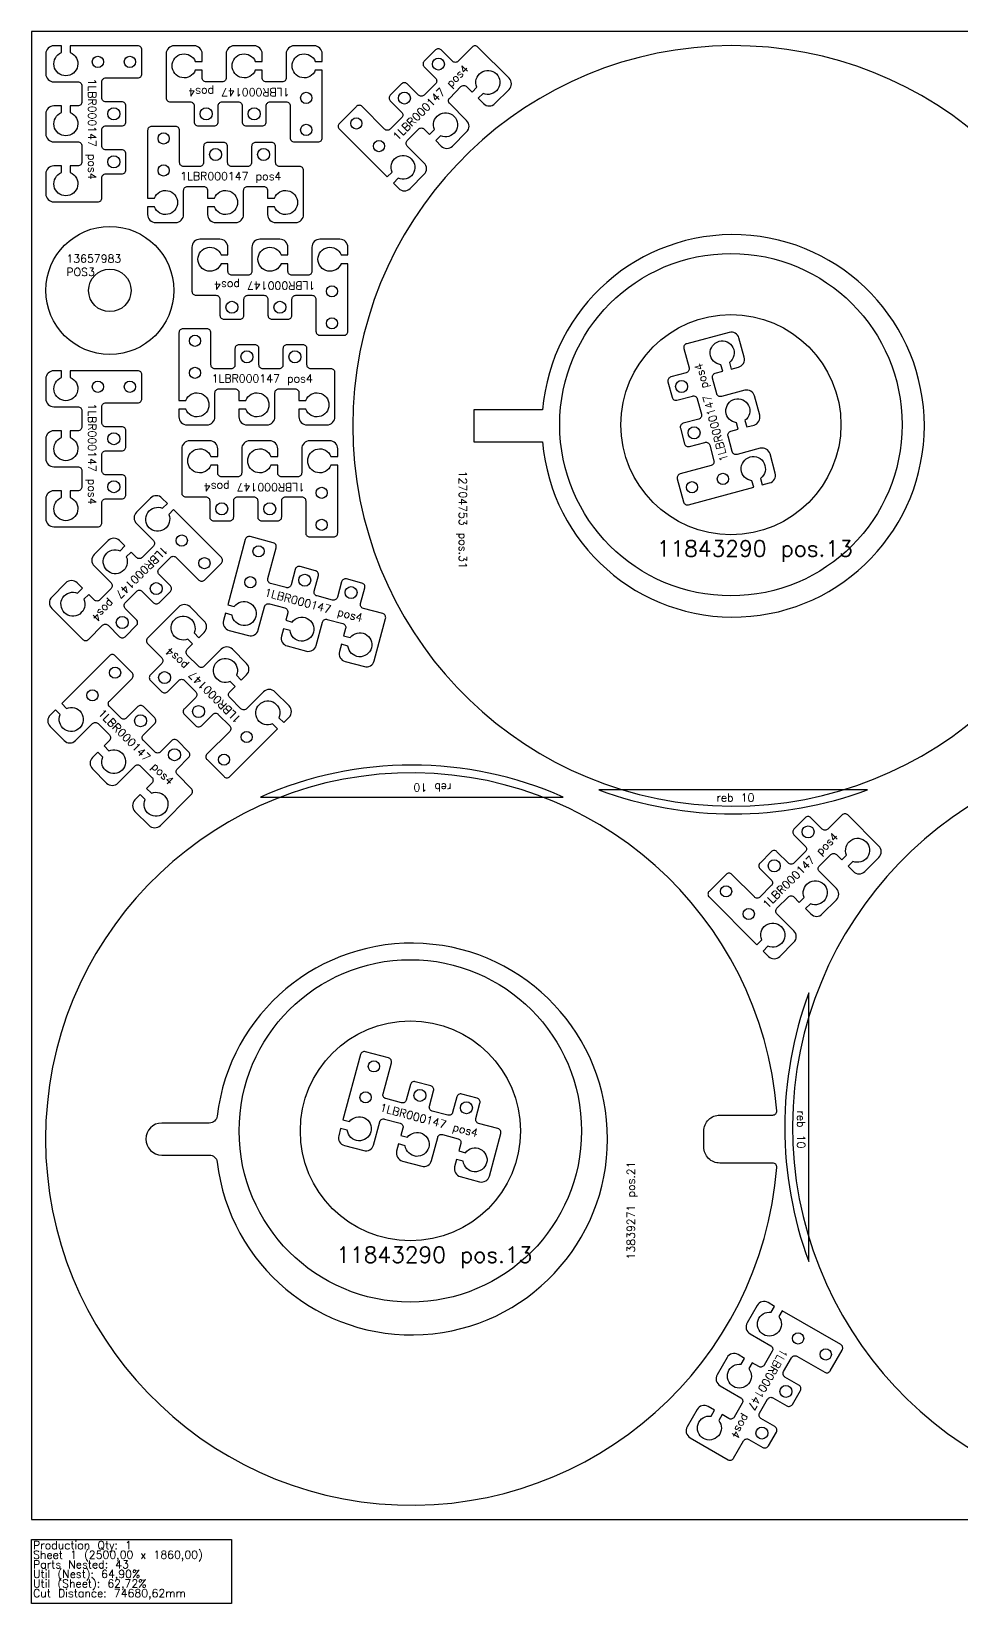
# Model space of a CAD drawing. Header units: millimetres. Extents: x 0 to 2500, y -105 to 1860.
# Drawn here: x 0 to 1163, y -105 to 1860 of the extents above; entities that cross this region are included whole.
import ezdxf

# ---------------------------------------------------------------- set-up
doc = ezdxf.new("R2010")
doc.units = ezdxf.units.MM
for name, color, linetype in [('11843290', 7, 'Continuous'), ('12704753', 7, 'Continuous'), ('13657983', 7, 'Continuous'), ('13839271', 7, 'Continuous'), ('1LBR000147', 7, 'Continuous'), ('Rebaixo', 6, 'Continuous'), ('sheet', 24, 'Continuous'), ('Stats', 7, 'Continuous'), ('Texto', 7, 'Continuous')]:
    doc.layers.add(name, color=color, linetype=linetype)
doc.styles.get("Standard").update_dxf_attribs({"font": 'txt.shx'})

msp = doc.modelspace()

# ---------------------------------------------------------------- linework, layer by layer
at = {"layer": '11843290', "color": 30}
for centre, radius in [((874.3, 1368.5), 214), ((874.3, 1368.5), 137.5), ((473.6, 485.8), 214), ((473.6, 485.8), 137.5)]:
    msp.add_circle(centre, radius, dxfattribs=at)
at = {"layer": '12704753', "color": 4}
for points in [[(1349.4, 1418.1, 18.54608), (1349.4, 1315.9, 0.446132), (1339.4, 1327), (1286.1, 1327, -1.000001), (1286.1, 1407), (1339.4, 1407, 0.446132)], [(638.9, 1347, 23.858085), (638.9, 1387), (553.1, 1387), (553.1, 1347)], [(1375.5, 18.1, 0.446132), (1386.6, 28.1), (1386.6, 81.4, -1.000001), (1466.6, 81.4), (1466.6, 28.1, 0.446132), (1477.7, 18.1, 18.54608)]]:
    msp.add_lwpolyline(points, format="xyb", close=True, dxfattribs=at)
at = {"layer": '13657983', "color": 30}
for radius in [80, 26.5]:
    msp.add_circle((98, 1536.3), radius, dxfattribs=at)
at = {"layer": '13839271', "color": 2}
for points in [[(931.6, 440.2, 0.437077), (926.6, 445.6), (860.5, 445.6, -0.414214), (840.5, 465.6), (840.5, 485.6, -0.414214), (860.5, 505.6), (926.6, 505.6, 0.437077), (931.6, 511, 25.818411)], [(232.2, 504.4, -0.380082), (222.3, 495.6), (163, 495.6, 0.999999), (163, 455.6), (222.3, 455.6, -0.380082), (232.2, 446.8, 16.940972)]]:
    msp.add_lwpolyline(points, format="xyb", close=True, dxfattribs=at)
at = {"layer": '1LBR000147', "color": 30}
for points in [[(48.5, 1692), (48.5, 1683.5, -5.264597), (37.5, 1683.5), (37.5, 1692), (28, 1692, 0.414214), (18, 1682), (18, 1657, 0.414214), (28, 1647), (83, 1647, 0.414214), (88, 1652), (88, 1677, -0.414214), (93, 1682), (113, 1682, 0.414214), (118, 1687), (118, 1707, 0.414214), (113, 1712), (93, 1712, -0.414214), (88, 1717), (88, 1737, -0.414214), (93, 1742), (113, 1742, 0.414214), (118, 1747), (118, 1767, 0.414214), (113, 1772), (93, 1772, -0.414214), (88, 1777), (88, 1797, -0.414214), (93, 1802), (133, 1802, 0.414214), (138, 1807), (138, 1837, 0.414214), (133, 1842), (48.5, 1842), (48.5, 1833.5, -5.264597), (37.5, 1833.5), (37.5, 1842), (28, 1842, 0.414214), (18, 1832), (18, 1807, 0.414214), (28, 1797), (58, 1797, -0.414214), (63, 1792), (63, 1772, -0.414214), (58, 1767), (48.5, 1767), (48.5, 1758.5, -5.264597), (37.5, 1758.5), (37.5, 1767), (28, 1767, 0.414214), (18, 1757), (18, 1732, 0.414214), (28, 1722), (58, 1722, -0.414214), (63, 1717), (63, 1697, -0.414214), (58, 1692)], [(213.4, 1811.5), (204.8, 1811.5, -5.264597), (204.8, 1822.5), (213.4, 1822.5), (213.4, 1832, 0.414214), (203.4, 1842), (178.4, 1842, 0.414214), (168.4, 1832), (168.4, 1777, 0.414214), (173.4, 1772), (198.4, 1772, -0.414214), (203.4, 1767), (203.4, 1747, 0.414214), (208.4, 1742), (228.4, 1742, 0.414214), (233.4, 1747), (233.4, 1767, -0.414214), (238.4, 1772), (258.4, 1772, -0.414214), (263.4, 1767), (263.4, 1747, 0.414214), (268.4, 1742), (288.4, 1742, 0.414214), (293.4, 1747), (293.4, 1767, -0.414214), (298.4, 1772), (318.4, 1772, -0.414214), (323.4, 1767), (323.4, 1727, 0.414214), (328.4, 1722), (358.4, 1722, 0.414214), (363.4, 1727), (363.4, 1811.5), (354.8, 1811.5, -5.264597), (354.8, 1822.5), (363.4, 1822.5), (363.4, 1832, 0.414214), (353.4, 1842), (328.4, 1842, 0.414214), (318.4, 1832), (318.4, 1802, -0.414214), (313.4, 1797), (293.4, 1797, -0.414214), (288.4, 1802), (288.4, 1811.5), (279.8, 1811.5, -5.264597), (279.8, 1822.5), (288.4, 1822.5), (288.4, 1832, 0.414214), (278.4, 1842), (253.4, 1842, 0.414214), (243.4, 1832), (243.4, 1802, -0.414214), (238.4, 1797), (218.4, 1797, -0.414214), (213.4, 1802)], [(550.7, 1784.3), (556.7, 1790.3, -5.264597), (564.5, 1782.5), (558.5, 1776.5), (565.2, 1769.8, 0.414214), (579.3, 1769.8), (597, 1787.4, 0.414214), (597, 1801.6), (558.1, 1840.5, 0.414214), (551, 1840.5), (533.4, 1822.8, -0.414214), (526.3, 1822.8), (512.2, 1836.9, 0.414214), (505.1, 1836.9), (490.9, 1822.8, 0.414214), (490.9, 1815.7), (505.1, 1801.6, -0.414214), (505.1, 1794.5), (490.9, 1780.4, -0.414214), (483.9, 1780.4), (469.7, 1794.5, 0.414214), (462.7, 1794.5), (448.5, 1780.4, 0.414214), (448.5, 1773.3), (462.7, 1759.2, -0.414214), (462.7, 1752.1), (448.5, 1737.9, -0.414214), (441.4, 1737.9), (413.2, 1766.2, 0.414214), (406.1, 1766.2), (384.9, 1745, 0.414214), (384.9, 1737.9), (444.6, 1678.2), (450.7, 1684.2, -5.264597), (458.4, 1676.5), (452.4, 1670.4), (459.1, 1663.7, 0.414214), (473.3, 1663.7), (490.9, 1681.4, 0.414214), (490.9, 1695.5), (469.7, 1716.7, -0.414214), (469.7, 1723.8), (483.9, 1737.9, -0.414214), (490.9, 1737.9), (497.7, 1731.2), (503.7, 1737.3, -5.264597), (511.5, 1729.5), (505.4, 1723.5), (512.2, 1716.7, 0.414214), (526.3, 1716.7), (544, 1734.4, 0.414214), (544, 1748.6), (522.8, 1769.8, -0.414214), (522.8, 1776.8), (536.9, 1791, -0.414214), (544, 1791)], [(295.2, 1651.7), (303.7, 1651.7, -5.264597), (303.7, 1640.7), (295.2, 1640.7), (295.2, 1631.2, 0.414214), (305.2, 1621.2), (330.2, 1621.2, 0.414214), (340.2, 1631.2), (340.2, 1686.2, 0.414214), (335.2, 1691.2), (310.2, 1691.2, -0.414214), (305.2, 1696.2), (305.2, 1716.2, 0.414214), (300.2, 1721.2), (280.2, 1721.2, 0.414214), (275.2, 1716.2), (275.2, 1696.2, -0.414214), (270.2, 1691.2), (250.2, 1691.2, -0.414214), (245.2, 1696.2), (245.2, 1716.2, 0.414214), (240.2, 1721.2), (220.2, 1721.2, 0.414214), (215.2, 1716.2), (215.2, 1696.2, -0.414214), (210.2, 1691.2), (190.2, 1691.2, -0.414214), (185.2, 1696.2), (185.2, 1736.2, 0.414214), (180.2, 1741.2), (150.2, 1741.2, 0.414214), (145.2, 1736.2), (145.2, 1651.7), (153.7, 1651.7, -5.264597), (153.7, 1640.7), (145.2, 1640.7), (145.2, 1631.2, 0.414214), (155.2, 1621.2), (180.2, 1621.2, 0.414214), (190.2, 1631.2), (190.2, 1661.2, -0.414214), (195.2, 1666.2), (215.2, 1666.2, -0.414214), (220.2, 1661.2), (220.2, 1651.7), (228.7, 1651.7, -5.264597), (228.7, 1640.7), (220.2, 1640.7), (220.2, 1631.2, 0.414214), (230.2, 1621.2), (255.2, 1621.2, 0.414214), (265.2, 1631.2), (265.2, 1661.2, -0.414214), (270.2, 1666.2), (290.2, 1666.2, -0.414214), (295.2, 1661.2)], [(245.6, 1569.7), (237.1, 1569.7, -5.264597), (237.1, 1580.7), (245.6, 1580.7), (245.6, 1590.2, 0.414214), (235.6, 1600.2), (210.6, 1600.2, 0.414214), (200.6, 1590.2), (200.6, 1535.2, 0.414214), (205.6, 1530.2), (230.6, 1530.2, -0.414214), (235.6, 1525.2), (235.6, 1505.2, 0.414214), (240.6, 1500.2), (260.6, 1500.2, 0.414214), (265.6, 1505.2), (265.6, 1525.2, -0.414214), (270.6, 1530.2), (290.6, 1530.2, -0.414214), (295.6, 1525.2), (295.6, 1505.2, 0.414214), (300.6, 1500.2), (320.6, 1500.2, 0.414214), (325.6, 1505.2), (325.6, 1525.2, -0.414214), (330.6, 1530.2), (350.6, 1530.2, -0.414214), (355.6, 1525.2), (355.6, 1485.2, 0.414214), (360.6, 1480.2), (390.6, 1480.2, 0.414214), (395.6, 1485.2), (395.6, 1569.7), (387.1, 1569.7, -5.264597), (387.1, 1580.7), (395.6, 1580.7), (395.6, 1590.2, 0.414214), (385.6, 1600.2), (360.6, 1600.2, 0.414214), (350.6, 1590.2), (350.6, 1560.2, -0.414214), (345.6, 1555.2), (325.6, 1555.2, -0.414214), (320.6, 1560.2), (320.6, 1569.7), (312.1, 1569.7, -5.264597), (312.1, 1580.7), (320.6, 1580.7), (320.6, 1590.2, 0.414214), (310.6, 1600.2), (285.6, 1600.2, 0.414214), (275.6, 1590.2), (275.6, 1560.2, -0.414214), (270.6, 1555.2), (250.6, 1555.2, -0.414214), (245.6, 1560.2)], [(334.4, 1398.8), (342.9, 1398.8, -5.264597), (342.9, 1387.8), (334.4, 1387.8), (334.4, 1378.3, 0.414214), (344.4, 1368.3), (369.4, 1368.3, 0.414214), (379.4, 1378.3), (379.4, 1433.3, 0.414214), (374.4, 1438.3), (349.4, 1438.3, -0.414214), (344.4, 1443.3), (344.4, 1463.3, 0.414214), (339.4, 1468.3), (319.4, 1468.3, 0.414214), (314.4, 1463.3), (314.4, 1443.3, -0.414214), (309.4, 1438.3), (289.4, 1438.3, -0.414214), (284.4, 1443.3), (284.4, 1463.3, 0.414214), (279.4, 1468.3), (259.4, 1468.3, 0.414214), (254.4, 1463.3), (254.4, 1443.3, -0.414214), (249.4, 1438.3), (229.4, 1438.3, -0.414214), (224.4, 1443.3), (224.4, 1483.3, 0.414214), (219.4, 1488.3), (189.4, 1488.3, 0.414214), (184.4, 1483.3), (184.4, 1398.8), (192.9, 1398.8, -5.264597), (192.9, 1387.8), (184.4, 1387.8), (184.4, 1378.3, 0.414214), (194.4, 1368.3), (219.4, 1368.3, 0.414214), (229.4, 1378.3), (229.4, 1408.3, -0.414214), (234.4, 1413.3), (254.4, 1413.3, -0.414214), (259.4, 1408.3), (259.4, 1398.8), (267.9, 1398.8, -5.264597), (267.9, 1387.8), (259.4, 1387.8), (259.4, 1378.3, 0.414214), (269.4, 1368.3), (294.4, 1368.3, 0.414214), (304.4, 1378.3), (304.4, 1408.3, -0.414214), (309.4, 1413.3), (329.4, 1413.3, -0.414214), (334.4, 1408.3)], [(864, 1435.2), (861.8, 1443.4, -5.264597), (872.4, 1446.3), (874.6, 1438), (883.8, 1440.5, 0.414214), (890.9, 1452.7), (884.4, 1476.9, 0.414214), (872.2, 1483.9), (819, 1469.7, 0.414214), (815.5, 1463.6), (822, 1439.4, -0.414214), (818.4, 1433.3), (799.1, 1428.1, 0.414214), (795.6, 1422), (800.8, 1402.7, 0.414214), (806.9, 1399.1), (826.2, 1404.3, -0.414214), (832.3, 1400.8), (837.5, 1381.5, -0.414214), (834, 1375.3), (814.7, 1370.2, 0.414214), (811.1, 1364), (816.3, 1344.7, 0.414214), (822.4, 1341.2), (841.7, 1346.4, -0.414214), (847.9, 1342.8), (853, 1323.5, -0.414214), (849.5, 1317.4), (810.9, 1307, 0.414214), (807.3, 1300.9), (815.1, 1271.9, 0.414214), (821.2, 1268.4), (902.8, 1290.3), (900.6, 1298.5, -5.264597), (911.3, 1301.4), (913.5, 1293.1), (922.6, 1295.6, 0.414214), (929.7, 1307.8), (923.2, 1332, 0.414214), (911, 1339), (882, 1331.3, -0.414214), (875.9, 1334.8), (870.7, 1354.1, -0.414214), (874.3, 1360.2), (883.4, 1362.7), (881.2, 1371, -5.264597), (891.8, 1373.8), (894.1, 1365.6), (903.2, 1368, 0.414214), (910.3, 1380.3), (903.8, 1404.4, 0.414214), (891.6, 1411.5), (862.6, 1403.7, -0.414214), (856.5, 1407.2), (851.3, 1426.6, -0.414214), (854.8, 1432.7)], [(48.5, 1285.9), (48.5, 1277.4, -5.264597), (37.5, 1277.4), (37.5, 1285.9), (28, 1285.9, 0.414214), (18, 1275.9), (18, 1250.9, 0.414214), (28, 1240.9), (83, 1240.9, 0.414214), (88, 1245.9), (88, 1270.9, -0.414214), (93, 1275.9), (113, 1275.9, 0.414214), (118, 1280.9), (118, 1300.9, 0.414214), (113, 1305.9), (93, 1305.9, -0.414214), (88, 1310.9), (88, 1330.9, -0.414214), (93, 1335.9), (113, 1335.9, 0.414214), (118, 1340.9), (118, 1360.9, 0.414214), (113, 1365.9), (93, 1365.9, -0.414214), (88, 1370.9), (88, 1390.9, -0.414214), (93, 1395.9), (133, 1395.9, 0.414214), (138, 1400.9), (138, 1430.9, 0.414214), (133, 1435.9), (48.5, 1435.9), (48.5, 1427.4, -5.264597), (37.5, 1427.4), (37.5, 1435.9), (28, 1435.9, 0.414214), (18, 1425.9), (18, 1400.9, 0.414214), (28, 1390.9), (58, 1390.9, -0.414214), (63, 1385.9), (63, 1365.9, -0.414214), (58, 1360.9), (48.5, 1360.9), (48.5, 1352.4, -5.264597), (37.5, 1352.4), (37.5, 1360.9), (28, 1360.9, 0.414214), (18, 1350.9), (18, 1325.9, 0.414214), (28, 1315.9), (58, 1315.9, -0.414214), (63, 1310.9), (63, 1290.9, -0.414214), (58, 1285.9)], [(232.8, 1317.8), (224.3, 1317.8, -5.264597), (224.3, 1328.8), (232.8, 1328.8), (232.8, 1338.3, 0.414214), (222.8, 1348.3), (197.8, 1348.3, 0.414214), (187.8, 1338.3), (187.8, 1283.3, 0.414214), (192.8, 1278.3), (217.8, 1278.3, -0.414214), (222.8, 1273.3), (222.8, 1253.3, 0.414214), (227.8, 1248.3), (247.8, 1248.3, 0.414214), (252.8, 1253.3), (252.8, 1273.3, -0.414214), (257.8, 1278.3), (277.8, 1278.3, -0.414214), (282.8, 1273.3), (282.8, 1253.3, 0.414214), (287.8, 1248.3), (307.8, 1248.3, 0.414214), (312.8, 1253.3), (312.8, 1273.3, -0.414214), (317.8, 1278.3), (337.8, 1278.3, -0.414214), (342.8, 1273.3), (342.8, 1233.3, 0.414214), (347.8, 1228.3), (377.8, 1228.3, 0.414214), (382.8, 1233.3), (382.8, 1317.8), (374.3, 1317.8, -5.264597), (374.3, 1328.8), (382.8, 1328.8), (382.8, 1338.3, 0.414214), (372.8, 1348.3), (347.8, 1348.3, 0.414214), (337.8, 1338.3), (337.8, 1308.3, -0.414214), (332.8, 1303.3), (312.8, 1303.3, -0.414214), (307.8, 1308.3), (307.8, 1317.8), (299.3, 1317.8, -5.264597), (299.3, 1328.8), (307.8, 1328.8), (307.8, 1338.3, 0.414214), (297.8, 1348.3), (272.8, 1348.3, 0.414214), (262.8, 1338.3), (262.8, 1308.3, -0.414214), (257.8, 1303.3), (237.8, 1303.3, -0.414214), (232.8, 1308.3)], [(71.6, 1156.2), (65.5, 1150.2, -5.264597), (57.7, 1157.9), (63.8, 1164), (57.1, 1170.7, 0.414214), (42.9, 1170.7), (25.3, 1153, 0.414214), (25.3, 1138.9), (64.1, 1100, 0.414214), (71.2, 1100), (88.9, 1117.7, -0.414214), (96, 1117.7), (110.1, 1103.5, 0.414214), (117.2, 1103.5), (131.3, 1117.7, 0.414214), (131.3, 1124.7), (117.2, 1138.9, -0.414214), (117.2, 1146), (131.3, 1160.1, -0.414214), (138.4, 1160.1), (152.5, 1146, 0.414214), (159.6, 1146), (173.7, 1160.1, 0.414214), (173.7, 1167.2), (159.6, 1181.3, -0.414214), (159.6, 1188.4), (173.7, 1202.5, -0.414214), (180.8, 1202.5), (209.1, 1174.2, 0.414214), (216.2, 1174.2), (237.4, 1195.4, 0.414214), (237.4, 1202.5), (177.6, 1262.3), (171.6, 1256.2, -5.264597), (163.8, 1264), (169.9, 1270), (163.1, 1276.8, 0.414214), (149, 1276.8), (131.3, 1259.1, 0.414214), (131.3, 1244.9), (152.5, 1223.7, -0.414214), (152.5, 1216.7), (138.4, 1202.5, -0.414214), (131.3, 1202.5), (124.6, 1209.2), (118.6, 1203.2, -5.264597), (110.8, 1211), (116.8, 1217), (110.1, 1223.7, 0.414214), (96, 1223.7), (78.3, 1206.1, 0.414214), (78.3, 1191.9), (99.5, 1170.7, -0.414214), (99.5, 1163.6), (85.4, 1149.5, -0.414214), (78.3, 1149.5)], [(390.2, 1104.6), (398.5, 1102.4, -5.264597), (395.6, 1091.8), (387.4, 1094), (384.9, 1084.8, 0.414214), (392, 1072.6), (416.1, 1066.1, 0.414214), (428.4, 1073.2), (442.6, 1126.3, 0.414214), (439.1, 1132.4), (414.9, 1138.9, -0.414214), (411.4, 1145), (416.6, 1164.4, 0.414214), (413.1, 1170.5), (393.7, 1175.7, 0.414214), (387.6, 1172.1), (382.4, 1152.8, -0.414214), (376.3, 1149.3), (357, 1154.4, -0.414214), (353.5, 1160.6), (358.6, 1179.9, 0.414214), (355.1, 1186), (335.8, 1191.2, 0.414214), (329.7, 1187.6), (324.5, 1168.3, -0.414214), (318.4, 1164.8), (299, 1170, -0.414214), (295.5, 1176.1), (305.9, 1214.7, 0.414214), (302.3, 1220.9), (273.3, 1228.6, 0.414214), (267.2, 1225.1), (245.3, 1143.5), (253.6, 1141.3, -5.264597), (250.8, 1130.6), (242.5, 1132.8), (240, 1123.7, 0.414214), (247.1, 1111.4), (271.3, 1104.9, 0.414214), (283.5, 1112), (291.3, 1141, -0.414214), (297.4, 1144.5), (316.7, 1139.4, -0.414214), (320.3, 1133.2), (317.8, 1124.1), (326, 1121.8, -5.264597), (323.2, 1111.2), (314.9, 1113.4), (312.5, 1104.2, 0.414214), (319.6, 1092), (343.7, 1085.5, 0.414214), (356, 1092.6), (363.7, 1121.6, -0.414214), (369.8, 1125.1), (389.2, 1119.9, -0.414214), (392.7, 1113.8)], [(201.5, 1094.4), (195.4, 1100.5, -5.264597), (203.2, 1108.2), (209.2, 1102.2), (215.9, 1108.9, 0.414214), (215.9, 1123.1), (198.3, 1140.7, 0.414214), (184.1, 1140.7), (145.2, 1101.8, 0.414214), (145.2, 1094.8), (162.9, 1077.1, -0.414214), (162.9, 1070), (148.8, 1055.9, 0.414214), (148.8, 1048.8), (162.9, 1034.7, 0.414214), (170, 1034.7), (184.1, 1048.8, -0.414214), (191.2, 1048.8), (205.3, 1034.7, -0.414214), (205.3, 1027.6), (191.2, 1013.5, 0.414214), (191.2, 1006.4), (205.3, 992.2, 0.414214), (212.4, 992.2), (226.6, 1006.4, -0.414214), (233.6, 1006.4), (247.8, 992.2, -0.414214), (247.8, 985.2), (219.5, 956.9, 0.414214), (219.5, 949.8), (240.7, 928.6, 0.414214), (247.8, 928.6), (307.5, 988.4), (301.5, 994.4, -5.264597), (309.3, 1002.2), (315.3, 996.1), (322, 1002.8, 0.414214), (322, 1017), (304.3, 1034.7, 0.414214), (290.2, 1034.7), (269, 1013.5, -0.414214), (261.9, 1013.5), (247.8, 1027.6, -0.414214), (247.8, 1034.7), (254.5, 1041.4), (248.4, 1047.4, -5.264597), (256.2, 1055.2), (262.3, 1049.2), (269, 1055.9, 0.414214), (269, 1070), (251.3, 1087.7, 0.414214), (237.2, 1087.7), (215.9, 1066.5, -0.414214), (208.9, 1066.5), (194.7, 1080.6, -0.414214), (194.7, 1087.7)], [(143.8, 913.9), (149.9, 907.8, -5.264597), (142.1, 900.1), (136.1, 906.1), (129.3, 899.4, 0.414214), (129.3, 885.2), (147, 867.6, 0.414214), (161.2, 867.6), (200, 906.5, 0.414214), (200, 913.5), (182.4, 931.2, -0.414214), (182.4, 938.3), (196.5, 952.4, 0.414214), (196.5, 959.5), (182.4, 973.6, 0.414214), (175.3, 973.6), (161.2, 959.5, -0.414214), (154.1, 959.5), (139.9, 973.6, -0.414214), (139.9, 980.7), (154.1, 994.8, 0.414214), (154.1, 1001.9), (139.9, 1016.1, 0.414214), (132.9, 1016.1), (118.7, 1001.9, -0.414214), (111.7, 1001.9), (97.5, 1016.1, -0.414214), (97.5, 1023.1), (125.8, 1051.4, 0.414214), (125.8, 1058.5), (104.6, 1079.7, 0.414214), (97.5, 1079.7), (37.8, 1020), (43.8, 1013.9, -5.264597), (36, 1006.1), (30, 1012.2), (23.3, 1005.5, 0.414214), (23.3, 991.3), (40.9, 973.6, 0.414214), (55.1, 973.6), (76.3, 994.8, -0.414214), (83.4, 994.8), (97.5, 980.7, -0.414214), (97.5, 973.6), (90.8, 966.9), (96.8, 960.9, -5.264597), (89.1, 953.1), (83, 959.1), (76.3, 952.4, 0.414214), (76.3, 938.3), (94, 920.6, 0.414214), (108.1, 920.6), (129.3, 941.8, -0.414214), (136.4, 941.8), (150.5, 927.7, -0.414214), (150.5, 920.6)], [(1012.9, 824.5), (1018.9, 830.5, -5.264597), (1026.7, 822.7), (1020.7, 816.7), (1027.4, 810, 0.414214), (1041.5, 810), (1059.2, 827.7, 0.414214), (1059.2, 841.8), (1020.3, 880.7, 0.414214), (1013.2, 880.7), (995.5, 863, -0.414214), (988.5, 863), (974.3, 877.2, 0.414214), (967.3, 877.2), (953.1, 863, 0.414214), (953.1, 855.9), (967.3, 841.8, -0.414214), (967.3, 834.7), (953.1, 820.6, -0.414214), (946.1, 820.6), (931.9, 834.7, 0.414214), (924.8, 834.7), (910.7, 820.6, 0.414214), (910.7, 813.5), (924.8, 799.4, -0.414214), (924.8, 792.3), (910.7, 778.2, -0.414214), (903.6, 778.2), (875.3, 806.4, 0.414214), (868.3, 806.4), (847.1, 785.2, 0.414214), (847.1, 778.2), (906.8, 718.4), (912.8, 724.5, -5.264597), (920.6, 716.7), (914.6, 710.6), (921.3, 703.9, 0.414214), (935.4, 703.9), (953.1, 721.6, 0.414214), (953.1, 735.7), (931.9, 756.9, -0.414214), (931.9, 764), (946.1, 778.2, -0.414214), (953.1, 778.2), (959.8, 771.4), (965.9, 777.5, -5.264597), (973.7, 769.7), (967.6, 763.7), (974.3, 756.9, 0.414214), (988.5, 756.9), (1006.2, 774.6, 0.414214), (1006.2, 788.8), (984.9, 810, -0.414214), (984.9, 817.1), (999.1, 831.2, -0.414214), (1006.2, 831.2)], [(534.3, 460.7), (542.5, 458.5, -5.264597), (539.7, 447.9), (531.4, 450.1), (529, 440.9, 0.414214), (536, 428.7), (560.2, 422.2, 0.414214), (572.4, 429.3), (586.7, 482.4, 0.414214), (583.1, 488.6), (559, 495, -0.414214), (555.5, 501.1), (560.6, 520.5, 0.414214), (557.1, 526.6), (537.8, 531.8, 0.414214), (531.7, 528.2), (526.5, 508.9, -0.414214), (520.4, 505.4), (501, 510.6, -0.414214), (497.5, 516.7), (502.7, 536, 0.414214), (499.1, 542.1), (479.8, 547.3, 0.414214), (473.7, 543.8), (468.5, 524.4, -0.414214), (462.4, 520.9), (443.1, 526.1, -0.414214), (439.5, 532.2), (449.9, 570.8, 0.414214), (446.4, 577), (417.4, 584.7, 0.414214), (411.3, 581.2), (389.4, 499.6), (397.6, 497.4, -5.264597), (394.8, 486.7), (386.5, 488.9), (384.1, 479.8, 0.414214), (391.2, 467.5), (415.3, 461.1, 0.414214), (427.6, 468.1), (435.3, 497.1, -0.414214), (441.4, 500.6), (460.8, 495.5, -0.414214), (464.3, 489.3), (461.8, 480.2), (470.1, 477.9, -5.264597), (467.2, 467.3), (459, 469.5), (456.5, 460.4, 0.414214), (463.6, 448.1), (487.8, 441.6, 0.414214), (500, 448.7), (507.8, 477.7, -0.414214), (513.9, 481.2), (533.2, 476, -0.414214), (536.7, 469.9)], [(863.4, 131.1), (859.1, 123.7, -5.264597), (849.6, 129.2), (853.9, 136.6), (845.7, 141.3, 0.414214), (832, 137.7), (819.5, 116, 0.414214), (823.2, 102.3), (870.8, 74.8, 0.414214), (877.6, 76.7), (890.1, 98.3, -0.414214), (896.9, 100.2), (914.3, 90.2, 0.414214), (921.1, 92), (931.1, 109.3, 0.414214), (929.3, 116.1), (911.9, 126.1, -0.414214), (910.1, 133), (920.1, 150.3, -0.414214), (926.9, 152.1), (944.3, 142.1, 0.414214), (951.1, 143.9), (961.1, 161.3, 0.414214), (959.3, 168.1), (941.9, 178.1, -0.414214), (940.1, 184.9), (950.1, 202.2, -0.414214), (956.9, 204.1), (991.6, 184.1, 0.414214), (998.4, 185.9), (1013.4, 211.9, 0.414214), (1011.6, 218.7), (938.4, 261), (934.1, 253.6, -5.264597), (924.6, 259.1), (928.9, 266.5), (920.7, 271.2, 0.414214), (907, 267.6), (894.5, 245.9, 0.414214), (898.2, 232.2), (924.1, 217.2, -0.414214), (926, 210.4), (916, 193.1, -0.414214), (909.1, 191.3), (900.9, 196), (896.6, 188.6, -5.264597), (887.1, 194.1), (891.4, 201.5), (883.2, 206.3, 0.414214), (869.5, 202.6), (857, 181, 0.414214), (860.7, 167.3), (886.6, 152.3, -0.414214), (888.5, 145.5), (878.5, 128.1, -0.414214), (871.6, 126.3)]]:
    msp.add_lwpolyline(points, format="xyb", close=True, dxfattribs=at)
for centre, radius in [((83, 1822), 7), ((123, 1822), 7), ((508.6, 1819.3), 7.5), ((343.4, 1777), 7), ((466.2, 1776.8), 7.5), ((103, 1757), 7.5), ((218.4, 1757), 7.5), ((278.4, 1757), 7.5), ((406.1, 1745), 7), ((165.2, 1726.2), 7), ((343.4, 1737), 7), ((230.2, 1706.2), 7.5), ((290.2, 1706.2), 7.5), ((434.4, 1716.7), 7), ((103, 1697), 7.5), ((165.2, 1686.2), 7), ((375.6, 1535.2), 7), ((250.6, 1515.2), 7.5), ((310.6, 1515.2), 7.5), ((375.6, 1495.2), 7), ((204.4, 1473.3), 7), ((269.4, 1453.3), 7.5), ((329.4, 1453.3), 7.5), ((204.4, 1433.3), 7), ((83, 1415.9), 7), ((123, 1415.9), 7), ((812.7, 1416.2), 7.5), ((103, 1350.9), 7.5), ((828.2, 1358.3), 7.5), ((103, 1290.9), 7.5), ((825.7, 1290.3), 7), ((864.3, 1300.7), 7), ((362.8, 1283.3), 7), ((237.8, 1263.3), 7.5), ((297.8, 1263.3), 7.5), ((362.8, 1243.3), 7), ((187.9, 1223.7), 7), ((216.2, 1195.4), 7), ((283.9, 1210.2), 7), ((341.6, 1174.1), 7.5), ((156.1, 1163.6), 7.5), ((273.6, 1171.6), 7), ((399.5, 1158.6), 7.5), ((113.6, 1121.2), 7.5), ((104.6, 1058.5), 7), ((166.5, 1052.3), 7.5), ((76.3, 1030.2), 7), ((136.4, 998.4), 7.5), ((208.9, 1009.9), 7.5), ((269, 978.1), 7), ((178.8, 956), 7.5), ((240.7, 949.8), 7), ((970.8, 859.5), 7.5), ((928.4, 817.1), 7.5), ((868.3, 785.2), 7), ((896.6, 756.9), 7), ((428, 566.4), 7), ((417.6, 527.7), 7), ((485.6, 530.2), 7.5), ((543.6, 514.7), 7.5), ((958.3, 226.4), 7), ((992.9, 206.4), 7), ((943.1, 160.1), 7.5), ((913.1, 108.1), 7.5)]:
    msp.add_circle(centre, radius, dxfattribs=at)
at = {"layer": 'Rebaixo', "color": 2}
msp.add_lwpolyline([(286.3, 903.1), (664.7, 903.1, 0.211407)], format="xyb", close=True, dxfattribs=at)
at = {"layer": 'Rebaixo', "color": 4}
for points in [[(1045, 912), (709.2, 912, 0.178647)], [(971.6, 322.4), (971.6, 658.3, 0.178647)]]:
    msp.add_lwpolyline(points, format="xyb", close=True, dxfattribs=at)
at = {"layer": 'sheet', "color": 7}
msp.add_lwpolyline([(0, 0), (2500, 0), (2500, 1860), (0, 1860)], close=True, dxfattribs=at)
at = {"layer": 'Stats', "color": 151}
msp.add_lwpolyline([(0, -25), (250, -25), (250, -105), (0, -105), (0, -25)], close=True, dxfattribs=at)

# ---------------------------------------------------------------- texts
at = {"layer": 'Rebaixo', "color": 2, "insert": (525, 910), "char_height": 10, "attachment_point": 1, "rotation": 180}
msp.add_mtext_dynamic_manual_height_columns('reb 10', width=72.591, gutter_width=12.5, heights=[0], dxfattribs=at)
at = {"layer": 'Rebaixo', "color": 4, "insert": (856.2, 907.4), "char_height": 10, "attachment_point": 1}
msp.add_mtext_dynamic_manual_height_columns('reb 10', width=88.231, gutter_width=12.5, heights=[0], dxfattribs=at)
at = {"layer": 'Rebaixo', "color": 4, "insert": (967, 511.3), "char_height": 10, "attachment_point": 1, "rotation": 270}
msp.add_mtext_dynamic_manual_height_columns('reb 10', width=88.231, gutter_width=12.5, heights=[0], dxfattribs=at)
at = {"layer": 'Stats', "color": 60}
for s, p in [('Sheet 1 (2500,00 x 1860,00)', (2, -49)), ('Production Qty: 1', (2, -37)), ('Parts Nested: 43', (2, -61)), ('Util (Nest): 64,90%', (2, -73)), ('Util (Sheet): 62,72%', (2, -85)), ('Cut Distance: 74680,62mm', (2, -97))]:
    msp.add_text(s, height=10, dxfattribs=at).set_placement(p)
at = {"layer": 'Texto', "color": 30, "char_height": 10, "width": 148.793, "attachment_point": 1}
for insert, rotation in [((450.6, 1730), 45), ((80.9, 1801.1), 270), ((322.5, 1779.1), 180), ((354.8, 1537.3), 180), ((861, 1321.4), 105), ((80.9, 1395), 270), ((341.9, 1285.3), 180), ((171.6, 1210.5), 225), ((293.2, 1164.2), 345), ((255.7, 994.3), 135), ((89.6, 1014), 315), ((912.8, 770.2), 45), ((437.3, 520.3), 345), ((946, 209.4), 240)]:
    msp.add_mtext('1LBR000147 pos4', dxfattribs=dict(at, insert=insert, rotation=rotation))
at = {"layer": 'Texto', "color": 30, "attachment_point": 1}
for s, insert, char_height, width in [('1LBR000147 pos4', (186, 1684.1), 10, 148.793), ('13657983 POS3', (43.7, 1581), 10, 104.16), ('1LBR000147 pos4', (225.3, 1431.2), 10, 148.793), ('11843290 pos.13', (781.6, 1223.7), 20, 287.04), ('11843290 pos.13', (381, 341), 20, 287.04)]:
    msp.add_mtext(s, dxfattribs=dict(at, insert=insert, char_height=char_height, width=width))
at = {"layer": 'Texto', "color": 4, "insert": (544.4, 1188.4), "char_height": 10, "width": 431.076, "attachment_point": 3, "rotation": 270}
msp.add_mtext('12704753 pos.31', dxfattribs=at)
at = {"layer": 'Texto', "color": 2, "insert": (744.3, 325.1), "char_height": 10, "width": 335.575, "attachment_point": 1, "rotation": 90}
msp.add_mtext('\\A1;13839271 pos.21', dxfattribs=at)

doc.saveas('drawing.dxf')
